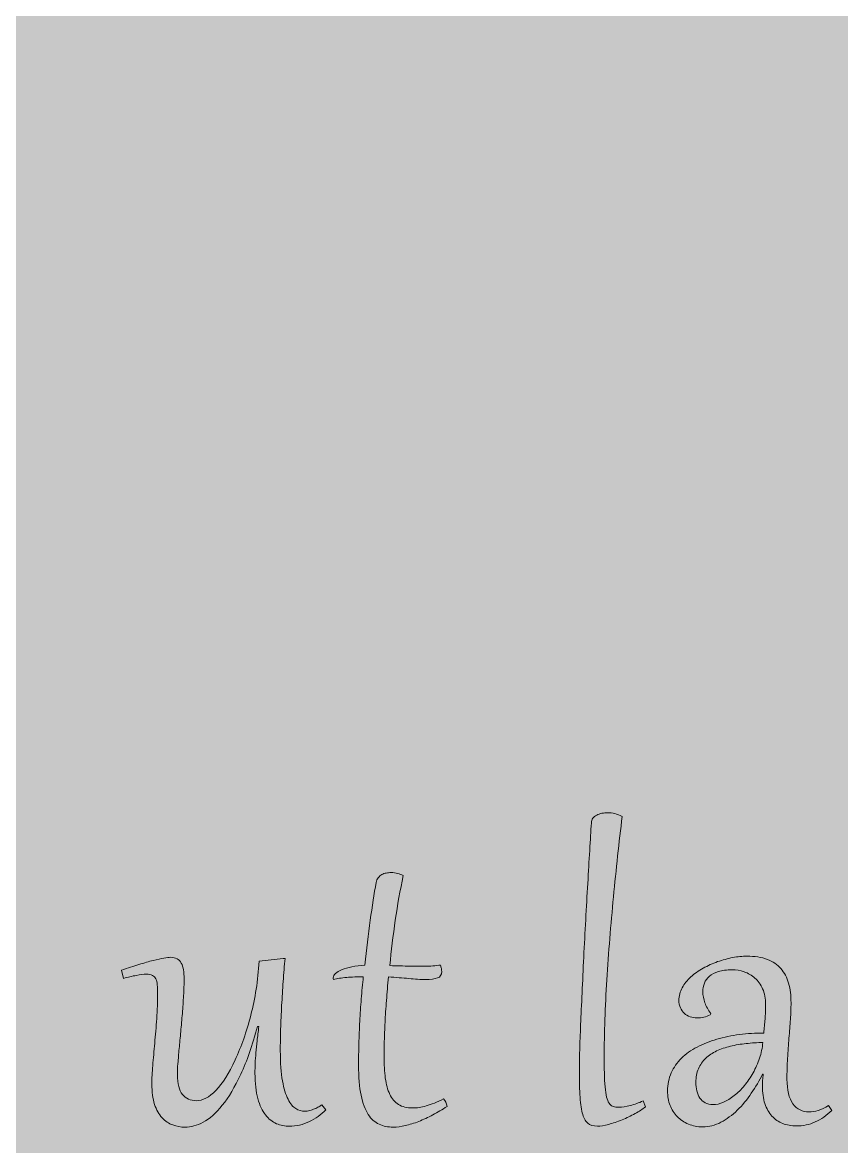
# Model space of a CAD drawing. Extents: x -4214 to -1795, y -2227 to -856.
# Drawn here: x -2441.2 to -2296, y -1740.8 to -1541.4 of the extents above; entities that cross this region are included whole.
import ezdxf

# ---------------------------------------------------------------- set-up
doc = ezdxf.new("R2010")
doc.units = 0
doc.header["$MEASUREMENT"] = 0
doc.layers.add('Layer 1', color=7, linetype='Continuous')

# ---------------------------------------------------------------- blocks, each defined once
blk = doc.blocks.new('block 14')
at = {"layer": 'Layer 1', "true_color": 0x2a3f49}
h = blk.add_hatch(color=149, dxfattribs=at)
h.dxf.hatch_style = 2
edge = h.paths.add_edge_path()
edge.add_spline(control_points=[(-2334.92, -1682.21), (-2335.19, -1684.5), (-2335.46, -1686.84), (-2335.72, -1689.23), (-2335.98, -1691.63), (-2336.23, -1694.06), (-2336.46, -1696.5), (-2336.7, -1698.96), (-2336.91, -1701.41), (-2337.12, -1703.89), (-2337.32, -1706.35), (-2337.49, -1708.79), (-2337.64, -1711.19), (-2337.79, -1713.58), (-2337.9, -1715.93), (-2337.98, -1718.24), (-2338.06, -1720.56), (-2338.1, -1722.77), (-2338.1, -1724.89), (-2338.1, -1726.22), (-2338.09, -1727.36), (-2338.05, -1728.31), (-2338.02, -1729.26), (-2337.97, -1730.07), (-2337.89, -1730.73), (-2337.82, -1731.39), (-2337.72, -1731.92), (-2337.59, -1732.32), (-2337.46, -1732.73), (-2337.3, -1733.03), (-2337.12, -1733.25), (-2336.93, -1733.46), (-2336.71, -1733.61), (-2336.45, -1733.68), (-2336.2, -1733.75), (-2335.9, -1733.79), (-2335.55, -1733.79), (-2334.9, -1733.79), (-2334.21, -1733.69), (-2333.46, -1733.5), (-2332.72, -1733.3), (-2331.96, -1733.03), (-2331.2, -1732.68), (-2331.2, -1732.68), (-2330.81, -1733.73), (-2330.81, -1733.73), (-2331.3, -1734.12), (-2331.91, -1734.52), (-2332.63, -1734.92), (-2333.37, -1735.32), (-2334.14, -1735.69), (-2334.94, -1736.03), (-2335.75, -1736.36), (-2336.54, -1736.63), (-2337.31, -1736.84), (-2338.08, -1737.05), (-2338.75, -1737.15), (-2339.31, -1737.15), (-2340.04, -1737.15), (-2340.61, -1736.97), (-2341.03, -1736.6), (-2341.46, -1736.23), (-2341.78, -1735.63), (-2342, -1734.8), (-2342.22, -1733.96), (-2342.36, -1732.88), (-2342.42, -1731.55), (-2342.48, -1730.21), (-2342.51, -1728.58), (-2342.51, -1726.66), (-2342.51, -1725.96), (-2342.49, -1724.97), (-2342.45, -1723.67), (-2342.41, -1722.38), (-2342.36, -1720.87), (-2342.28, -1719.15), (-2342.21, -1717.43), (-2342.12, -1715.55), (-2342.03, -1713.51), (-2341.94, -1711.47), (-2341.83, -1709.36), (-2341.73, -1707.18), (-2341.62, -1705), (-2341.51, -1702.8), (-2341.39, -1700.57), (-2341.26, -1698.35), (-2341.14, -1696.2), (-2341.02, -1694.13), (-2340.9, -1692.05), (-2340.79, -1690.1), (-2340.68, -1688.25), (-2340.57, -1686.42), (-2340.47, -1684.79), (-2340.38, -1683.39), (-2340.37, -1683.06), (-2340.27, -1682.78), (-2340.1, -1682.55), (-2339.92, -1682.31), (-2339.7, -1682.13), (-2339.42, -1681.98), (-2339.15, -1681.84), (-2338.84, -1681.74), (-2338.5, -1681.67), (-2338.15, -1681.6), (-2337.81, -1681.57), (-2337.46, -1681.57), (-2336.65, -1681.57), (-2335.81, -1681.79), (-2334.92, -1682.21)], knot_values=[0, 0, 0, 0, 1, 1, 1, 2, 2, 2, 3, 3, 3, 4, 4, 4, 5, 5, 5, 6, 6, 6, 7, 7, 7, 8, 8, 8, 9, 9, 9, 10, 10, 10, 11, 11, 11, 12, 12, 12, 13, 13, 13, 14, 14, 14, 15, 15, 15, 16, 16, 16, 17, 17, 17, 18, 18, 18, 19, 19, 19, 20, 20, 20, 21, 21, 21, 22, 22, 22, 23, 23, 23, 24, 24, 24, 25, 25, 25, 26, 26, 26, 27, 27, 27, 28, 28, 28, 29, 29, 29, 30, 30, 30, 31, 31, 31, 32, 32, 32, 33, 33, 33, 34, 34, 34, 35, 35, 35, 36, 36, 36, 36], degree=3, periodic=1)
h = blk.add_hatch(color=149, dxfattribs=at)
h.dxf.hatch_style = 2
edge = h.paths.add_edge_path()
edge.add_spline(control_points=[(-2373.72, -1692.73), (-2374.29, -1695.28), (-2374.76, -1697.92), (-2375.14, -1700.63), (-2375.53, -1703.35), (-2375.85, -1706.03), (-2376.12, -1708.68), (-2375.49, -1708.7), (-2374.88, -1708.72), (-2374.28, -1708.74), (-2373.68, -1708.75), (-2373.12, -1708.76), (-2372.61, -1708.78), (-2372.09, -1708.79), (-2371.62, -1708.8), (-2371.2, -1708.8), (-2370.77, -1708.8), (-2370.42, -1708.8), (-2370.14, -1708.8), (-2368.92, -1708.8), (-2367.92, -1708.72), (-2367.14, -1708.58), (-2367.07, -1708.81), (-2367.02, -1709.02), (-2366.98, -1709.2), (-2366.94, -1709.39), (-2366.92, -1709.56), (-2366.92, -1709.73), (-2366.92, -1710.32), (-2367.16, -1710.7), (-2367.65, -1710.87), (-2368.14, -1711.05), (-2368.85, -1711.14), (-2369.78, -1711.14), (-2370.66, -1711.14), (-2371.65, -1711.08), (-2372.75, -1710.97), (-2373.84, -1710.87), (-2375.04, -1710.77), (-2376.34, -1710.67), (-2376.49, -1712.11), (-2376.61, -1713.51), (-2376.71, -1714.87), (-2376.82, -1716.23), (-2376.9, -1717.52), (-2376.96, -1718.73), (-2377.02, -1719.94), (-2377.06, -1721.06), (-2377.09, -1722.09), (-2377.11, -1723.13), (-2377.13, -1724.02), (-2377.13, -1724.79), (-2377.13, -1726.23), (-2377.05, -1727.51), (-2376.91, -1728.63), (-2376.76, -1729.76), (-2376.5, -1730.72), (-2376.12, -1731.51), (-2375.74, -1732.29), (-2375.23, -1732.89), (-2374.57, -1733.31), (-2373.91, -1733.72), (-2373.08, -1733.93), (-2372.07, -1733.93), (-2371.35, -1733.93), (-2370.54, -1733.81), (-2369.65, -1733.55), (-2368.75, -1733.29), (-2367.74, -1732.88), (-2366.59, -1732.32), (-2366.23, -1732.68), (-2366.02, -1733.12), (-2365.97, -1733.65), (-2366.8, -1734.2), (-2367.64, -1734.7), (-2368.49, -1735.15), (-2369.33, -1735.6), (-2370.17, -1735.99), (-2370.98, -1736.31), (-2371.8, -1736.63), (-2372.59, -1736.88), (-2373.36, -1737.05), (-2374.13, -1737.23), (-2374.85, -1737.32), (-2375.54, -1737.32), (-2376.43, -1737.32), (-2377.26, -1737.15), (-2378, -1736.82), (-2378.75, -1736.49), (-2379.39, -1735.91), (-2379.94, -1735.07), (-2380.48, -1734.23), (-2380.9, -1733.1), (-2381.21, -1731.68), (-2381.51, -1730.25), (-2381.66, -1728.46), (-2381.66, -1726.28), (-2381.66, -1725.06), (-2381.64, -1723.8), (-2381.6, -1722.5), (-2381.56, -1721.21), (-2381.5, -1719.9), (-2381.44, -1718.56), (-2381.37, -1717.24), (-2381.28, -1715.91), (-2381.18, -1714.58), (-2381.07, -1713.25), (-2380.95, -1711.94), (-2380.81, -1710.65), (-2381.87, -1710.66), (-2382.86, -1710.71), (-2383.76, -1710.78), (-2384.67, -1710.86), (-2385.45, -1710.97), (-2386.09, -1711.14), (-2386.13, -1711.05), (-2386.15, -1710.96), (-2386.15, -1710.85), (-2386.15, -1710.57), (-2386.01, -1710.31), (-2385.74, -1710.06), (-2385.46, -1709.81), (-2385.08, -1709.58), (-2384.59, -1709.38), (-2384.1, -1709.18), (-2383.51, -1709.02), (-2382.83, -1708.88), (-2382.14, -1708.74), (-2381.39, -1708.65), (-2380.57, -1708.6), (-2380.26, -1705.79), (-2379.93, -1703.14), (-2379.58, -1700.64), (-2379.24, -1698.15), (-2378.89, -1695.92), (-2378.54, -1693.96), (-2378.47, -1693.61), (-2378.34, -1693.32), (-2378.17, -1693.09), (-2377.98, -1692.86), (-2377.77, -1692.68), (-2377.53, -1692.55), (-2377.29, -1692.41), (-2377.03, -1692.32), (-2376.74, -1692.26), (-2376.46, -1692.21), (-2376.19, -1692.19), (-2375.92, -1692.19), (-2375.47, -1692.19), (-2375.08, -1692.23), (-2374.72, -1692.33), (-2374.36, -1692.42), (-2374.03, -1692.56), (-2373.72, -1692.73)], knot_values=[0, 0, 0, 0, 1, 1, 1, 2, 2, 2, 3, 3, 3, 4, 4, 4, 5, 5, 5, 6, 6, 6, 7, 7, 7, 8, 8, 8, 9, 9, 9, 10, 10, 10, 11, 11, 11, 12, 12, 12, 13, 13, 13, 14, 14, 14, 15, 15, 15, 16, 16, 16, 17, 17, 17, 18, 18, 18, 19, 19, 19, 20, 20, 20, 21, 21, 21, 22, 22, 22, 23, 23, 23, 24, 24, 24, 25, 25, 25, 26, 26, 26, 27, 27, 27, 28, 28, 28, 29, 29, 29, 30, 30, 30, 31, 31, 31, 32, 32, 32, 33, 33, 33, 34, 34, 34, 35, 35, 35, 36, 36, 36, 37, 37, 37, 38, 38, 38, 39, 39, 39, 40, 40, 40, 41, 41, 41, 42, 42, 42, 43, 43, 43, 44, 44, 44, 45, 45, 45, 46, 46, 46, 47, 47, 47, 48, 48, 48, 49, 49, 49, 50, 50, 50, 51, 51, 51, 51], degree=3, periodic=1)
h = blk.add_hatch(color=149, dxfattribs=at)
h.dxf.hatch_style = 2
edge = h.paths.add_edge_path()
edge.add_spline(control_points=[(-2412.59, -1711.05), (-2412.59, -1711.97), (-2412.62, -1712.94), (-2412.68, -1713.99), (-2412.74, -1715.03), (-2412.81, -1716.08), (-2412.9, -1717.16), (-2412.99, -1718.23), (-2413.08, -1719.3), (-2413.18, -1720.37), (-2413.28, -1721.44), (-2413.38, -1722.44), (-2413.46, -1723.4), (-2413.55, -1724.35), (-2413.62, -1725.23), (-2413.69, -1726.03), (-2413.75, -1726.83), (-2413.78, -1727.49), (-2413.78, -1728.03), (-2413.78, -1729.63), (-2413.47, -1730.8), (-2412.87, -1731.54), (-2412.27, -1732.27), (-2411.46, -1732.64), (-2410.45, -1732.64), (-2409.31, -1732.64), (-2408.14, -1732.03), (-2406.95, -1730.8), (-2405.76, -1729.57), (-2404.61, -1727.77), (-2403.53, -1725.41), (-2402.44, -1723.05), (-2401.51, -1720.4), (-2400.75, -1717.45), (-2399.98, -1714.5), (-2399.49, -1711.32), (-2399.28, -1707.91), (-2399.28, -1707.91), (-2395.01, -1707.39), (-2395.01, -1707.39), (-2395.01, -1707.39), (-2394.68, -1707.41), (-2394.68, -1707.41), (-2394.81, -1708.68), (-2394.92, -1710.04), (-2395.02, -1711.47), (-2395.12, -1712.9), (-2395.21, -1714.32), (-2395.29, -1715.76), (-2395.37, -1717.19), (-2395.43, -1718.58), (-2395.47, -1719.96), (-2395.51, -1721.32), (-2395.53, -1722.59), (-2395.53, -1723.74), (-2395.53, -1725.93), (-2395.4, -1727.72), (-2395.15, -1729.11), (-2394.89, -1730.5), (-2394.56, -1731.59), (-2394.16, -1732.39), (-2393.76, -1733.19), (-2393.3, -1733.74), (-2392.78, -1734.04), (-2392.27, -1734.34), (-2391.75, -1734.5), (-2391.22, -1734.5), (-2390.91, -1734.5), (-2390.61, -1734.46), (-2390.3, -1734.37), (-2390, -1734.3), (-2389.72, -1734.2), (-2389.45, -1734.08), (-2389.18, -1733.97), (-2388.93, -1733.85), (-2388.71, -1733.71), (-2388.49, -1733.58), (-2388.3, -1733.46), (-2388.14, -1733.35), (-2388.14, -1733.35), (-2387.48, -1734.28), (-2387.48, -1734.28), (-2387.86, -1734.68), (-2388.31, -1735.06), (-2388.8, -1735.41), (-2389.3, -1735.77), (-2389.83, -1736.08), (-2390.38, -1736.34), (-2390.93, -1736.6), (-2391.5, -1736.81), (-2392.11, -1736.95), (-2392.71, -1737.1), (-2393.32, -1737.17), (-2393.94, -1737.17), (-2394.72, -1737.17), (-2395.47, -1737.02), (-2396.2, -1736.71), (-2396.94, -1736.4), (-2397.58, -1735.88), (-2398.15, -1735.16), (-2398.71, -1734.44), (-2399.17, -1733.47), (-2399.51, -1732.26), (-2399.85, -1731.05), (-2400.02, -1729.55), (-2400.02, -1727.75), (-2400.02, -1727.17), (-2400.01, -1726.59), (-2399.98, -1726), (-2399.96, -1725.41), (-2399.91, -1724.78), (-2399.86, -1724.12), (-2399.81, -1723.47), (-2399.74, -1722.76), (-2399.65, -1722), (-2399.56, -1721.24), (-2399.46, -1720.41), (-2399.34, -1719.49), (-2399.34, -1719.49), (-2399.56, -1719.45), (-2399.56, -1719.45), (-2400.47, -1722.82), (-2401.46, -1725.65), (-2402.53, -1727.93), (-2403.6, -1730.21), (-2404.69, -1732.05), (-2405.81, -1733.45), (-2406.93, -1734.85), (-2408.06, -1735.84), (-2409.19, -1736.44), (-2410.31, -1737.04), (-2411.39, -1737.33), (-2412.41, -1737.33), (-2413.17, -1737.33), (-2413.91, -1737.21), (-2414.61, -1736.94), (-2415.32, -1736.68), (-2415.94, -1736.25), (-2416.49, -1735.65), (-2417.04, -1735.06), (-2417.49, -1734.27), (-2417.82, -1733.29), (-2418.14, -1732.31), (-2418.31, -1731.1), (-2418.31, -1729.66), (-2418.31, -1728.72), (-2418.25, -1727.63), (-2418.15, -1726.39), (-2418.04, -1725.15), (-2417.92, -1723.83), (-2417.8, -1722.42), (-2417.67, -1721.02), (-2417.55, -1719.57), (-2417.44, -1718.07), (-2417.33, -1716.58), (-2417.28, -1715.1), (-2417.28, -1713.63), (-2417.28, -1713.04), (-2417.3, -1712.53), (-2417.34, -1712.1), (-2417.38, -1711.67), (-2417.47, -1711.31), (-2417.6, -1711.03), (-2417.74, -1710.75), (-2417.94, -1710.55), (-2418.2, -1710.41), (-2418.46, -1710.28), (-2418.82, -1710.21), (-2419.27, -1710.21), (-2419.73, -1710.21), (-2420.32, -1710.28), (-2421.06, -1710.41), (-2421.79, -1710.55), (-2422.56, -1710.73), (-2423.36, -1710.96), (-2423.36, -1710.96), (-2423.66, -1709.5), (-2423.66, -1709.5), (-2422.56, -1709.11), (-2421.54, -1708.78), (-2420.59, -1708.49), (-2419.65, -1708.2), (-2418.8, -1707.96), (-2418.06, -1707.77), (-2417.31, -1707.58), (-2416.68, -1707.44), (-2416.16, -1707.35), (-2415.65, -1707.25), (-2415.27, -1707.21), (-2415.03, -1707.21), (-2414.54, -1707.21), (-2414.15, -1707.3), (-2413.84, -1707.47), (-2413.53, -1707.64), (-2413.28, -1707.9), (-2413.09, -1708.24), (-2412.9, -1708.57), (-2412.77, -1708.97), (-2412.7, -1709.45), (-2412.63, -1709.91), (-2412.59, -1710.45), (-2412.59, -1711.05)], knot_values=[0, 0, 0, 0, 1, 1, 1, 2, 2, 2, 3, 3, 3, 4, 4, 4, 5, 5, 5, 6, 6, 6, 7, 7, 7, 8, 8, 8, 9, 9, 9, 10, 10, 10, 11, 11, 11, 12, 12, 12, 13, 13, 13, 14, 14, 14, 15, 15, 15, 16, 16, 16, 17, 17, 17, 18, 18, 18, 19, 19, 19, 20, 20, 20, 21, 21, 21, 22, 22, 22, 23, 23, 23, 24, 24, 24, 25, 25, 25, 26, 26, 26, 27, 27, 27, 28, 28, 28, 29, 29, 29, 30, 30, 30, 31, 31, 31, 32, 32, 32, 33, 33, 33, 34, 34, 34, 35, 35, 35, 36, 36, 36, 37, 37, 37, 38, 38, 38, 39, 39, 39, 40, 40, 40, 41, 41, 41, 42, 42, 42, 43, 43, 43, 44, 44, 44, 45, 45, 45, 46, 46, 46, 47, 47, 47, 48, 48, 48, 49, 49, 49, 50, 50, 50, 51, 51, 51, 52, 52, 52, 53, 53, 53, 54, 54, 54, 55, 55, 55, 56, 56, 56, 57, 57, 57, 58, 58, 58, 59, 59, 59, 60, 60, 60, 61, 61, 61, 62, 62, 62, 63, 63, 63, 64, 64, 64, 65, 65, 65, 66, 66, 66, 67, 67, 67, 67], degree=3, periodic=1)
h = blk.add_hatch(color=149, dxfattribs=at)
h.dxf.hatch_style = 2
edge = h.paths.add_edge_path()
edge.add_spline(control_points=[(-2309.49, -1715.56), (-2309.49, -1714.5), (-2309.66, -1713.59), (-2310.01, -1712.8), (-2310.36, -1712.03), (-2310.82, -1711.39), (-2311.38, -1710.89), (-2311.95, -1710.4), (-2312.58, -1710.03), (-2313.29, -1709.78), (-2314.01, -1709.54), (-2314.72, -1709.43), (-2315.43, -1709.43), (-2316.38, -1709.43), (-2317.19, -1709.52), (-2317.85, -1709.73), (-2318.5, -1709.93), (-2319.04, -1710.2), (-2319.45, -1710.55), (-2319.86, -1710.9), (-2320.15, -1711.31), (-2320.33, -1711.79), (-2320.52, -1712.27), (-2320.61, -1712.78), (-2320.61, -1713.33), (-2320.61, -1713.98), (-2320.49, -1714.62), (-2320.25, -1715.27), (-2320.02, -1715.93), (-2319.67, -1716.56), (-2319.22, -1717.18), (-2319.22, -1717.18), (-2319.3, -1717.4), (-2319.3, -1717.4), (-2320.06, -1717.78), (-2320.83, -1717.96), (-2321.61, -1717.96), (-2322.07, -1717.96), (-2322.49, -1717.89), (-2322.89, -1717.75), (-2323.29, -1717.61), (-2323.63, -1717.41), (-2323.92, -1717.14), (-2324.21, -1716.87), (-2324.44, -1716.54), (-2324.6, -1716.15), (-2324.77, -1715.76), (-2324.86, -1715.32), (-2324.86, -1714.84), (-2324.86, -1714.05), (-2324.66, -1713.3), (-2324.28, -1712.6), (-2323.9, -1711.91), (-2323.39, -1711.27), (-2322.76, -1710.69), (-2322.13, -1710.12), (-2321.4, -1709.6), (-2320.56, -1709.14), (-2319.73, -1708.68), (-2318.88, -1708.3), (-2317.99, -1707.98), (-2317.1, -1707.67), (-2316.21, -1707.43), (-2315.32, -1707.26), (-2314.43, -1707.09), (-2313.6, -1707.01), (-2312.83, -1707.01), (-2311.42, -1707.01), (-2310.22, -1707.19), (-2309.22, -1707.57), (-2308.22, -1707.95), (-2307.4, -1708.49), (-2306.78, -1709.21), (-2306.16, -1709.93), (-2305.7, -1710.8), (-2305.41, -1711.82), (-2305.12, -1712.84), (-2304.98, -1714), (-2304.98, -1715.28), (-2304.98, -1716.17), (-2305.02, -1717.15), (-2305.09, -1718.21), (-2305.16, -1719.27), (-2305.25, -1720.38), (-2305.34, -1721.54), (-2305.44, -1722.7), (-2305.52, -1723.9), (-2305.59, -1725.13), (-2305.67, -1726.37), (-2305.7, -1727.6), (-2305.7, -1728.82), (-2305.7, -1730.75), (-2305.34, -1732.2), (-2304.63, -1733.18), (-2303.91, -1734.15), (-2302.97, -1734.64), (-2301.8, -1734.64), (-2300.76, -1734.64), (-2299.61, -1734.26), (-2298.33, -1733.49), (-2298.33, -1733.49), (-2297.75, -1734.35), (-2297.75, -1734.35), (-2298.65, -1735.25), (-2299.63, -1735.94), (-2300.69, -1736.41), (-2301.75, -1736.88), (-2302.86, -1737.11), (-2304.03, -1737.11), (-2304.91, -1737.11), (-2305.71, -1736.96), (-2306.45, -1736.67), (-2307.19, -1736.38), (-2307.82, -1735.94), (-2308.36, -1735.35), (-2308.9, -1734.77), (-2309.31, -1734.03), (-2309.61, -1733.15), (-2309.91, -1732.26), (-2310.05, -1731.24), (-2310.05, -1730.06), (-2310.05, -1729.72), (-2310.04, -1729.37), (-2310.02, -1729.02), (-2310, -1728.67), (-2309.96, -1728.3), (-2309.89, -1727.91), (-2309.89, -1727.91), (-2310.01, -1727.91), (-2310.01, -1727.91), (-2310.59, -1729.06), (-2311.26, -1730.2), (-2312.02, -1731.32), (-2312.77, -1732.44), (-2313.61, -1733.45), (-2314.51, -1734.32), (-2315.42, -1735.2), (-2316.39, -1735.92), (-2317.41, -1736.46), (-2318.44, -1737.01), (-2319.52, -1737.28), (-2320.65, -1737.28), (-2321.57, -1737.28), (-2322.42, -1737.11), (-2323.18, -1736.79), (-2323.95, -1736.47), (-2324.6, -1736.03), (-2325.15, -1735.46), (-2325.69, -1734.9), (-2326.11, -1734.23), (-2326.42, -1733.46), (-2326.72, -1732.69), (-2326.87, -1731.84), (-2326.87, -1730.93), (-2326.87, -1729.75), (-2326.65, -1728.68), (-2326.21, -1727.71), (-2325.78, -1726.74), (-2325.18, -1725.88), (-2324.4, -1725.11), (-2323.63, -1724.34), (-2322.71, -1723.68), (-2321.63, -1723.13), (-2320.56, -1722.57), (-2319.39, -1722.11), (-2318.13, -1721.74), (-2316.87, -1721.37), (-2315.53, -1721.09), (-2314.12, -1720.91), (-2312.71, -1720.73), (-2311.27, -1720.64), (-2309.81, -1720.64), (-2309.72, -1719.79), (-2309.64, -1718.97), (-2309.58, -1718.19), (-2309.52, -1717.39), (-2309.49, -1716.52), (-2309.49, -1715.56)], knot_values=[0, 0, 0, 0, 1, 1, 1, 2, 2, 2, 3, 3, 3, 4, 4, 4, 5, 5, 5, 6, 6, 6, 7, 7, 7, 8, 8, 8, 9, 9, 9, 10, 10, 10, 11, 11, 11, 12, 12, 12, 13, 13, 13, 14, 14, 14, 15, 15, 15, 16, 16, 16, 17, 17, 17, 18, 18, 18, 19, 19, 19, 20, 20, 20, 21, 21, 21, 22, 22, 22, 23, 23, 23, 24, 24, 24, 25, 25, 25, 26, 26, 26, 27, 27, 27, 28, 28, 28, 29, 29, 29, 30, 30, 30, 31, 31, 31, 32, 32, 32, 33, 33, 33, 34, 34, 34, 35, 35, 35, 36, 36, 36, 37, 37, 37, 38, 38, 38, 39, 39, 39, 40, 40, 40, 41, 41, 41, 42, 42, 42, 43, 43, 43, 44, 44, 44, 45, 45, 45, 46, 46, 46, 47, 47, 47, 48, 48, 48, 49, 49, 49, 50, 50, 50, 51, 51, 51, 52, 52, 52, 53, 53, 53, 54, 54, 54, 55, 55, 55, 56, 56, 56, 57, 57, 57, 58, 58, 58, 59, 59, 59, 59], degree=3, periodic=1)
edge = h.paths.add_edge_path()
edge.add_spline(control_points=[(-2321.85, -1729.4), (-2321.85, -1729.92), (-2321.8, -1730.43), (-2321.68, -1730.9), (-2321.57, -1731.38), (-2321.39, -1731.8), (-2321.14, -1732.16), (-2320.89, -1732.52), (-2320.57, -1732.81), (-2320.19, -1733.02), (-2319.81, -1733.22), (-2319.35, -1733.33), (-2318.81, -1733.33), (-2318.21, -1733.33), (-2317.59, -1733.19), (-2316.94, -1732.9), (-2316.3, -1732.62), (-2315.66, -1732.23), (-2315.04, -1731.74), (-2314.41, -1731.24), (-2313.82, -1730.65), (-2313.25, -1729.96), (-2312.68, -1729.26), (-2312.16, -1728.51), (-2311.7, -1727.69), (-2311.25, -1726.87), (-2310.87, -1726.01), (-2310.57, -1725.1), (-2310.26, -1724.2), (-2310.07, -1723.26), (-2309.97, -1722.31), (-2310.97, -1722.34), (-2311.95, -1722.4), (-2312.93, -1722.5), (-2313.91, -1722.6), (-2314.84, -1722.76), (-2315.72, -1722.98), (-2316.6, -1723.19), (-2317.42, -1723.47), (-2318.17, -1723.82), (-2318.92, -1724.17), (-2319.57, -1724.61), (-2320.11, -1725.12), (-2320.66, -1725.64), (-2321.08, -1726.25), (-2321.39, -1726.96), (-2321.7, -1727.66), (-2321.85, -1728.48), (-2321.85, -1729.4)], knot_values=[0, 0, 0, 0, 1, 1, 1, 2, 2, 2, 3, 3, 3, 4, 4, 4, 5, 5, 5, 6, 6, 6, 7, 7, 7, 8, 8, 8, 9, 9, 9, 10, 10, 10, 11, 11, 11, 12, 12, 12, 13, 13, 13, 14, 14, 14, 15, 15, 15, 16, 16, 16, 16], degree=3, periodic=1)
at = {"layer": 'Layer 1', "lineweight": 0}
for points, knots in [([(-2334.92, -1682.21), (-2335.19, -1684.5), (-2335.46, -1686.84), (-2335.72, -1689.23), (-2335.98, -1691.63), (-2336.23, -1694.06), (-2336.46, -1696.5), (-2336.7, -1698.96), (-2336.91, -1701.41), (-2337.12, -1703.89), (-2337.32, -1706.35), (-2337.49, -1708.79), (-2337.64, -1711.19), (-2337.79, -1713.58), (-2337.9, -1715.93), (-2337.98, -1718.24), (-2338.06, -1720.56), (-2338.1, -1722.77), (-2338.1, -1724.89), (-2338.1, -1726.22), (-2338.09, -1727.36), (-2338.05, -1728.31), (-2338.02, -1729.26), (-2337.97, -1730.07), (-2337.89, -1730.73), (-2337.82, -1731.39), (-2337.72, -1731.92), (-2337.59, -1732.32), (-2337.46, -1732.73), (-2337.3, -1733.03), (-2337.12, -1733.25), (-2336.93, -1733.46), (-2336.71, -1733.61), (-2336.45, -1733.68), (-2336.2, -1733.75), (-2335.9, -1733.79), (-2335.55, -1733.79), (-2334.9, -1733.79), (-2334.21, -1733.69), (-2333.46, -1733.5), (-2332.72, -1733.3), (-2331.96, -1733.03), (-2331.2, -1732.68), (-2331.2, -1732.68), (-2330.81, -1733.73), (-2330.81, -1733.73), (-2331.3, -1734.12), (-2331.91, -1734.52), (-2332.63, -1734.92), (-2333.37, -1735.32), (-2334.14, -1735.69), (-2334.94, -1736.03), (-2335.75, -1736.36), (-2336.54, -1736.63), (-2337.31, -1736.84), (-2338.08, -1737.05), (-2338.75, -1737.15), (-2339.31, -1737.15), (-2340.04, -1737.15), (-2340.61, -1736.97), (-2341.03, -1736.6), (-2341.46, -1736.23), (-2341.78, -1735.63), (-2342, -1734.8), (-2342.22, -1733.96), (-2342.36, -1732.88), (-2342.42, -1731.55), (-2342.48, -1730.21), (-2342.51, -1728.58), (-2342.51, -1726.66), (-2342.51, -1725.96), (-2342.49, -1724.97), (-2342.45, -1723.67), (-2342.41, -1722.38), (-2342.36, -1720.87), (-2342.28, -1719.15), (-2342.21, -1717.43), (-2342.12, -1715.55), (-2342.03, -1713.51), (-2341.94, -1711.47), (-2341.83, -1709.36), (-2341.73, -1707.18), (-2341.62, -1705), (-2341.51, -1702.8), (-2341.39, -1700.57), (-2341.26, -1698.35), (-2341.14, -1696.2), (-2341.02, -1694.13), (-2340.9, -1692.05), (-2340.79, -1690.1), (-2340.68, -1688.25), (-2340.57, -1686.42), (-2340.47, -1684.79), (-2340.38, -1683.39), (-2340.37, -1683.06), (-2340.27, -1682.78), (-2340.1, -1682.55), (-2339.92, -1682.31), (-2339.7, -1682.13), (-2339.42, -1681.98), (-2339.15, -1681.84), (-2338.84, -1681.74), (-2338.5, -1681.67), (-2338.15, -1681.6), (-2337.81, -1681.57), (-2337.46, -1681.57), (-2336.65, -1681.57), (-2335.81, -1681.79), (-2334.92, -1682.21)], [0, 0, 0, 0, 1, 1, 1, 2, 2, 2, 3, 3, 3, 4, 4, 4, 5, 5, 5, 6, 6, 6, 7, 7, 7, 8, 8, 8, 9, 9, 9, 10, 10, 10, 11, 11, 11, 12, 12, 12, 13, 13, 13, 14, 14, 14, 15, 15, 15, 16, 16, 16, 17, 17, 17, 18, 18, 18, 19, 19, 19, 20, 20, 20, 21, 21, 21, 22, 22, 22, 23, 23, 23, 24, 24, 24, 25, 25, 25, 26, 26, 26, 27, 27, 27, 28, 28, 28, 29, 29, 29, 30, 30, 30, 31, 31, 31, 32, 32, 32, 33, 33, 33, 34, 34, 34, 35, 35, 35, 36, 36, 36, 36]), ([(-2373.72, -1692.73), (-2374.29, -1695.28), (-2374.76, -1697.92), (-2375.14, -1700.63), (-2375.53, -1703.35), (-2375.85, -1706.03), (-2376.12, -1708.68), (-2375.49, -1708.7), (-2374.88, -1708.72), (-2374.28, -1708.74), (-2373.68, -1708.75), (-2373.12, -1708.76), (-2372.61, -1708.78), (-2372.09, -1708.79), (-2371.62, -1708.8), (-2371.2, -1708.8), (-2370.77, -1708.8), (-2370.42, -1708.8), (-2370.14, -1708.8), (-2368.92, -1708.8), (-2367.92, -1708.72), (-2367.14, -1708.58), (-2367.07, -1708.81), (-2367.02, -1709.02), (-2366.98, -1709.2), (-2366.94, -1709.39), (-2366.92, -1709.56), (-2366.92, -1709.73), (-2366.92, -1710.32), (-2367.16, -1710.7), (-2367.65, -1710.87), (-2368.14, -1711.05), (-2368.85, -1711.14), (-2369.78, -1711.14), (-2370.66, -1711.14), (-2371.65, -1711.08), (-2372.75, -1710.97), (-2373.84, -1710.87), (-2375.04, -1710.77), (-2376.34, -1710.67), (-2376.49, -1712.11), (-2376.61, -1713.51), (-2376.71, -1714.87), (-2376.82, -1716.23), (-2376.9, -1717.52), (-2376.96, -1718.73), (-2377.02, -1719.94), (-2377.06, -1721.06), (-2377.09, -1722.09), (-2377.11, -1723.13), (-2377.13, -1724.02), (-2377.13, -1724.79), (-2377.13, -1726.23), (-2377.05, -1727.51), (-2376.91, -1728.63), (-2376.76, -1729.76), (-2376.5, -1730.72), (-2376.12, -1731.51), (-2375.74, -1732.29), (-2375.23, -1732.89), (-2374.57, -1733.31), (-2373.91, -1733.72), (-2373.08, -1733.93), (-2372.07, -1733.93), (-2371.35, -1733.93), (-2370.54, -1733.81), (-2369.65, -1733.55), (-2368.75, -1733.29), (-2367.74, -1732.88), (-2366.59, -1732.32), (-2366.23, -1732.68), (-2366.02, -1733.12), (-2365.97, -1733.65), (-2366.8, -1734.2), (-2367.64, -1734.7), (-2368.49, -1735.15), (-2369.33, -1735.6), (-2370.17, -1735.99), (-2370.98, -1736.31), (-2371.8, -1736.63), (-2372.59, -1736.88), (-2373.36, -1737.05), (-2374.13, -1737.23), (-2374.85, -1737.32), (-2375.54, -1737.32), (-2376.43, -1737.32), (-2377.26, -1737.15), (-2378, -1736.82), (-2378.75, -1736.49), (-2379.39, -1735.91), (-2379.94, -1735.07), (-2380.48, -1734.23), (-2380.9, -1733.1), (-2381.21, -1731.68), (-2381.51, -1730.25), (-2381.66, -1728.46), (-2381.66, -1726.28), (-2381.66, -1725.06), (-2381.64, -1723.8), (-2381.6, -1722.5), (-2381.56, -1721.21), (-2381.5, -1719.9), (-2381.44, -1718.56), (-2381.37, -1717.24), (-2381.28, -1715.91), (-2381.18, -1714.58), (-2381.07, -1713.25), (-2380.95, -1711.94), (-2380.81, -1710.65), (-2381.87, -1710.66), (-2382.86, -1710.71), (-2383.76, -1710.78), (-2384.67, -1710.86), (-2385.45, -1710.97), (-2386.09, -1711.14), (-2386.13, -1711.05), (-2386.15, -1710.96), (-2386.15, -1710.85), (-2386.15, -1710.57), (-2386.01, -1710.31), (-2385.74, -1710.06), (-2385.46, -1709.81), (-2385.08, -1709.58), (-2384.59, -1709.38), (-2384.1, -1709.18), (-2383.51, -1709.02), (-2382.83, -1708.88), (-2382.14, -1708.74), (-2381.39, -1708.65), (-2380.57, -1708.6), (-2380.26, -1705.79), (-2379.93, -1703.14), (-2379.58, -1700.64), (-2379.24, -1698.15), (-2378.89, -1695.92), (-2378.54, -1693.96), (-2378.47, -1693.61), (-2378.34, -1693.32), (-2378.17, -1693.09), (-2377.98, -1692.86), (-2377.77, -1692.68), (-2377.53, -1692.55), (-2377.29, -1692.41), (-2377.03, -1692.32), (-2376.74, -1692.26), (-2376.46, -1692.21), (-2376.19, -1692.19), (-2375.92, -1692.19), (-2375.47, -1692.19), (-2375.08, -1692.23), (-2374.72, -1692.33), (-2374.36, -1692.42), (-2374.03, -1692.56), (-2373.72, -1692.73)], [0, 0, 0, 0, 1, 1, 1, 2, 2, 2, 3, 3, 3, 4, 4, 4, 5, 5, 5, 6, 6, 6, 7, 7, 7, 8, 8, 8, 9, 9, 9, 10, 10, 10, 11, 11, 11, 12, 12, 12, 13, 13, 13, 14, 14, 14, 15, 15, 15, 16, 16, 16, 17, 17, 17, 18, 18, 18, 19, 19, 19, 20, 20, 20, 21, 21, 21, 22, 22, 22, 23, 23, 23, 24, 24, 24, 25, 25, 25, 26, 26, 26, 27, 27, 27, 28, 28, 28, 29, 29, 29, 30, 30, 30, 31, 31, 31, 32, 32, 32, 33, 33, 33, 34, 34, 34, 35, 35, 35, 36, 36, 36, 37, 37, 37, 38, 38, 38, 39, 39, 39, 40, 40, 40, 41, 41, 41, 42, 42, 42, 43, 43, 43, 44, 44, 44, 45, 45, 45, 46, 46, 46, 47, 47, 47, 48, 48, 48, 49, 49, 49, 50, 50, 50, 51, 51, 51, 51]), ([(-2412.59, -1711.05), (-2412.59, -1711.97), (-2412.62, -1712.94), (-2412.68, -1713.99), (-2412.74, -1715.03), (-2412.81, -1716.08), (-2412.9, -1717.16), (-2412.99, -1718.23), (-2413.08, -1719.3), (-2413.18, -1720.37), (-2413.28, -1721.44), (-2413.38, -1722.44), (-2413.46, -1723.4), (-2413.55, -1724.35), (-2413.62, -1725.23), (-2413.69, -1726.03), (-2413.75, -1726.83), (-2413.78, -1727.49), (-2413.78, -1728.03), (-2413.78, -1729.63), (-2413.47, -1730.8), (-2412.87, -1731.54), (-2412.27, -1732.27), (-2411.46, -1732.64), (-2410.45, -1732.64), (-2409.31, -1732.64), (-2408.14, -1732.03), (-2406.95, -1730.8), (-2405.76, -1729.57), (-2404.61, -1727.77), (-2403.53, -1725.41), (-2402.44, -1723.05), (-2401.51, -1720.4), (-2400.75, -1717.45), (-2399.98, -1714.5), (-2399.49, -1711.32), (-2399.28, -1707.91), (-2399.28, -1707.91), (-2395.01, -1707.39), (-2395.01, -1707.39), (-2395.01, -1707.39), (-2394.68, -1707.41), (-2394.68, -1707.41), (-2394.81, -1708.68), (-2394.92, -1710.04), (-2395.02, -1711.47), (-2395.12, -1712.9), (-2395.21, -1714.32), (-2395.29, -1715.76), (-2395.37, -1717.19), (-2395.43, -1718.58), (-2395.47, -1719.96), (-2395.51, -1721.32), (-2395.53, -1722.59), (-2395.53, -1723.74), (-2395.53, -1725.93), (-2395.4, -1727.72), (-2395.15, -1729.11), (-2394.89, -1730.5), (-2394.56, -1731.59), (-2394.16, -1732.39), (-2393.76, -1733.19), (-2393.3, -1733.74), (-2392.78, -1734.04), (-2392.27, -1734.34), (-2391.75, -1734.5), (-2391.22, -1734.5), (-2390.91, -1734.5), (-2390.61, -1734.46), (-2390.3, -1734.37), (-2390, -1734.3), (-2389.72, -1734.2), (-2389.45, -1734.08), (-2389.18, -1733.97), (-2388.93, -1733.85), (-2388.71, -1733.71), (-2388.49, -1733.58), (-2388.3, -1733.46), (-2388.14, -1733.35), (-2388.14, -1733.35), (-2387.48, -1734.28), (-2387.48, -1734.28), (-2387.86, -1734.68), (-2388.31, -1735.06), (-2388.8, -1735.41), (-2389.3, -1735.77), (-2389.83, -1736.08), (-2390.38, -1736.34), (-2390.93, -1736.6), (-2391.5, -1736.81), (-2392.11, -1736.95), (-2392.71, -1737.1), (-2393.32, -1737.17), (-2393.94, -1737.17), (-2394.72, -1737.17), (-2395.47, -1737.02), (-2396.2, -1736.71), (-2396.94, -1736.4), (-2397.58, -1735.88), (-2398.15, -1735.16), (-2398.71, -1734.44), (-2399.17, -1733.47), (-2399.51, -1732.26), (-2399.85, -1731.05), (-2400.02, -1729.55), (-2400.02, -1727.75), (-2400.02, -1727.17), (-2400.01, -1726.59), (-2399.98, -1726), (-2399.96, -1725.41), (-2399.91, -1724.78), (-2399.86, -1724.12), (-2399.81, -1723.47), (-2399.74, -1722.76), (-2399.65, -1722), (-2399.56, -1721.24), (-2399.46, -1720.41), (-2399.34, -1719.49), (-2399.34, -1719.49), (-2399.56, -1719.45), (-2399.56, -1719.45), (-2400.47, -1722.82), (-2401.46, -1725.65), (-2402.53, -1727.93), (-2403.6, -1730.21), (-2404.69, -1732.05), (-2405.81, -1733.45), (-2406.93, -1734.85), (-2408.06, -1735.84), (-2409.19, -1736.44), (-2410.31, -1737.04), (-2411.39, -1737.33), (-2412.41, -1737.33), (-2413.17, -1737.33), (-2413.91, -1737.21), (-2414.61, -1736.94), (-2415.32, -1736.68), (-2415.94, -1736.25), (-2416.49, -1735.65), (-2417.04, -1735.06), (-2417.49, -1734.27), (-2417.82, -1733.29), (-2418.14, -1732.31), (-2418.31, -1731.1), (-2418.31, -1729.66), (-2418.31, -1728.72), (-2418.25, -1727.63), (-2418.15, -1726.39), (-2418.04, -1725.15), (-2417.92, -1723.83), (-2417.8, -1722.42), (-2417.67, -1721.02), (-2417.55, -1719.57), (-2417.44, -1718.07), (-2417.33, -1716.58), (-2417.28, -1715.1), (-2417.28, -1713.63), (-2417.28, -1713.04), (-2417.3, -1712.53), (-2417.34, -1712.1), (-2417.38, -1711.67), (-2417.47, -1711.31), (-2417.6, -1711.03), (-2417.74, -1710.75), (-2417.94, -1710.55), (-2418.2, -1710.41), (-2418.46, -1710.28), (-2418.82, -1710.21), (-2419.27, -1710.21), (-2419.73, -1710.21), (-2420.32, -1710.28), (-2421.06, -1710.41), (-2421.79, -1710.55), (-2422.56, -1710.73), (-2423.36, -1710.96), (-2423.36, -1710.96), (-2423.66, -1709.5), (-2423.66, -1709.5), (-2422.56, -1709.11), (-2421.54, -1708.78), (-2420.59, -1708.49), (-2419.65, -1708.2), (-2418.8, -1707.96), (-2418.06, -1707.77), (-2417.31, -1707.58), (-2416.68, -1707.44), (-2416.16, -1707.35), (-2415.65, -1707.25), (-2415.27, -1707.21), (-2415.03, -1707.21), (-2414.54, -1707.21), (-2414.15, -1707.3), (-2413.84, -1707.47), (-2413.53, -1707.64), (-2413.28, -1707.9), (-2413.09, -1708.24), (-2412.9, -1708.57), (-2412.77, -1708.97), (-2412.7, -1709.45), (-2412.63, -1709.91), (-2412.59, -1710.45), (-2412.59, -1711.05)], [0, 0, 0, 0, 1, 1, 1, 2, 2, 2, 3, 3, 3, 4, 4, 4, 5, 5, 5, 6, 6, 6, 7, 7, 7, 8, 8, 8, 9, 9, 9, 10, 10, 10, 11, 11, 11, 12, 12, 12, 13, 13, 13, 14, 14, 14, 15, 15, 15, 16, 16, 16, 17, 17, 17, 18, 18, 18, 19, 19, 19, 20, 20, 20, 21, 21, 21, 22, 22, 22, 23, 23, 23, 24, 24, 24, 25, 25, 25, 26, 26, 26, 27, 27, 27, 28, 28, 28, 29, 29, 29, 30, 30, 30, 31, 31, 31, 32, 32, 32, 33, 33, 33, 34, 34, 34, 35, 35, 35, 36, 36, 36, 37, 37, 37, 38, 38, 38, 39, 39, 39, 40, 40, 40, 41, 41, 41, 42, 42, 42, 43, 43, 43, 44, 44, 44, 45, 45, 45, 46, 46, 46, 47, 47, 47, 48, 48, 48, 49, 49, 49, 50, 50, 50, 51, 51, 51, 52, 52, 52, 53, 53, 53, 54, 54, 54, 55, 55, 55, 56, 56, 56, 57, 57, 57, 58, 58, 58, 59, 59, 59, 60, 60, 60, 61, 61, 61, 62, 62, 62, 63, 63, 63, 64, 64, 64, 65, 65, 65, 66, 66, 66, 67, 67, 67, 67]), ([(-2309.49, -1715.56), (-2309.49, -1714.5), (-2309.66, -1713.59), (-2310.01, -1712.8), (-2310.36, -1712.03), (-2310.82, -1711.39), (-2311.38, -1710.89), (-2311.95, -1710.4), (-2312.58, -1710.03), (-2313.29, -1709.78), (-2314.01, -1709.54), (-2314.72, -1709.43), (-2315.43, -1709.43), (-2316.38, -1709.43), (-2317.19, -1709.52), (-2317.85, -1709.73), (-2318.5, -1709.93), (-2319.04, -1710.2), (-2319.45, -1710.55), (-2319.86, -1710.9), (-2320.15, -1711.31), (-2320.33, -1711.79), (-2320.52, -1712.27), (-2320.61, -1712.78), (-2320.61, -1713.33), (-2320.61, -1713.98), (-2320.49, -1714.62), (-2320.25, -1715.27), (-2320.02, -1715.93), (-2319.67, -1716.56), (-2319.22, -1717.18), (-2319.22, -1717.18), (-2319.3, -1717.4), (-2319.3, -1717.4), (-2320.06, -1717.78), (-2320.83, -1717.96), (-2321.61, -1717.96), (-2322.07, -1717.96), (-2322.49, -1717.89), (-2322.89, -1717.75), (-2323.29, -1717.61), (-2323.63, -1717.41), (-2323.92, -1717.14), (-2324.21, -1716.87), (-2324.44, -1716.54), (-2324.6, -1716.15), (-2324.77, -1715.76), (-2324.86, -1715.32), (-2324.86, -1714.84), (-2324.86, -1714.05), (-2324.66, -1713.3), (-2324.28, -1712.6), (-2323.9, -1711.91), (-2323.39, -1711.27), (-2322.76, -1710.69), (-2322.13, -1710.12), (-2321.4, -1709.6), (-2320.56, -1709.14), (-2319.73, -1708.68), (-2318.88, -1708.3), (-2317.99, -1707.98), (-2317.1, -1707.67), (-2316.21, -1707.43), (-2315.32, -1707.26), (-2314.43, -1707.09), (-2313.6, -1707.01), (-2312.83, -1707.01), (-2311.42, -1707.01), (-2310.22, -1707.19), (-2309.22, -1707.57), (-2308.22, -1707.95), (-2307.4, -1708.49), (-2306.78, -1709.21), (-2306.16, -1709.93), (-2305.7, -1710.8), (-2305.41, -1711.82), (-2305.12, -1712.84), (-2304.98, -1714), (-2304.98, -1715.28), (-2304.98, -1716.17), (-2305.02, -1717.15), (-2305.09, -1718.21), (-2305.16, -1719.27), (-2305.25, -1720.38), (-2305.34, -1721.54), (-2305.44, -1722.7), (-2305.52, -1723.9), (-2305.59, -1725.13), (-2305.67, -1726.37), (-2305.7, -1727.6), (-2305.7, -1728.82), (-2305.7, -1730.75), (-2305.34, -1732.2), (-2304.63, -1733.18), (-2303.91, -1734.15), (-2302.97, -1734.64), (-2301.8, -1734.64), (-2300.76, -1734.64), (-2299.61, -1734.26), (-2298.33, -1733.49), (-2298.33, -1733.49), (-2297.75, -1734.35), (-2297.75, -1734.35), (-2298.65, -1735.25), (-2299.63, -1735.94), (-2300.69, -1736.41), (-2301.75, -1736.88), (-2302.86, -1737.11), (-2304.03, -1737.11), (-2304.91, -1737.11), (-2305.71, -1736.96), (-2306.45, -1736.67), (-2307.19, -1736.38), (-2307.82, -1735.94), (-2308.36, -1735.35), (-2308.9, -1734.77), (-2309.31, -1734.03), (-2309.61, -1733.15), (-2309.91, -1732.26), (-2310.05, -1731.24), (-2310.05, -1730.06), (-2310.05, -1729.72), (-2310.04, -1729.37), (-2310.02, -1729.02), (-2310, -1728.67), (-2309.96, -1728.3), (-2309.89, -1727.91), (-2309.89, -1727.91), (-2310.01, -1727.91), (-2310.01, -1727.91), (-2310.59, -1729.06), (-2311.26, -1730.2), (-2312.02, -1731.32), (-2312.77, -1732.44), (-2313.61, -1733.45), (-2314.51, -1734.32), (-2315.42, -1735.2), (-2316.39, -1735.92), (-2317.41, -1736.46), (-2318.44, -1737.01), (-2319.52, -1737.28), (-2320.65, -1737.28), (-2321.57, -1737.28), (-2322.42, -1737.11), (-2323.18, -1736.79), (-2323.95, -1736.47), (-2324.6, -1736.03), (-2325.15, -1735.46), (-2325.69, -1734.9), (-2326.11, -1734.23), (-2326.42, -1733.46), (-2326.72, -1732.69), (-2326.87, -1731.84), (-2326.87, -1730.93), (-2326.87, -1729.75), (-2326.65, -1728.68), (-2326.21, -1727.71), (-2325.78, -1726.74), (-2325.18, -1725.88), (-2324.4, -1725.11), (-2323.63, -1724.34), (-2322.71, -1723.68), (-2321.63, -1723.13), (-2320.56, -1722.57), (-2319.39, -1722.11), (-2318.13, -1721.74), (-2316.87, -1721.37), (-2315.53, -1721.09), (-2314.12, -1720.91), (-2312.71, -1720.73), (-2311.27, -1720.64), (-2309.81, -1720.64), (-2309.72, -1719.79), (-2309.64, -1718.97), (-2309.58, -1718.19), (-2309.52, -1717.39), (-2309.49, -1716.52), (-2309.49, -1715.56)], [0, 0, 0, 0, 1, 1, 1, 2, 2, 2, 3, 3, 3, 4, 4, 4, 5, 5, 5, 6, 6, 6, 7, 7, 7, 8, 8, 8, 9, 9, 9, 10, 10, 10, 11, 11, 11, 12, 12, 12, 13, 13, 13, 14, 14, 14, 15, 15, 15, 16, 16, 16, 17, 17, 17, 18, 18, 18, 19, 19, 19, 20, 20, 20, 21, 21, 21, 22, 22, 22, 23, 23, 23, 24, 24, 24, 25, 25, 25, 26, 26, 26, 27, 27, 27, 28, 28, 28, 29, 29, 29, 30, 30, 30, 31, 31, 31, 32, 32, 32, 33, 33, 33, 34, 34, 34, 35, 35, 35, 36, 36, 36, 37, 37, 37, 38, 38, 38, 39, 39, 39, 40, 40, 40, 41, 41, 41, 42, 42, 42, 43, 43, 43, 44, 44, 44, 45, 45, 45, 46, 46, 46, 47, 47, 47, 48, 48, 48, 49, 49, 49, 50, 50, 50, 51, 51, 51, 52, 52, 52, 53, 53, 53, 54, 54, 54, 55, 55, 55, 56, 56, 56, 57, 57, 57, 58, 58, 58, 59, 59, 59, 59]), ([(-2321.85, -1729.4), (-2321.85, -1729.92), (-2321.8, -1730.43), (-2321.68, -1730.9), (-2321.57, -1731.38), (-2321.39, -1731.8), (-2321.14, -1732.16), (-2320.89, -1732.52), (-2320.57, -1732.81), (-2320.19, -1733.02), (-2319.81, -1733.22), (-2319.35, -1733.33), (-2318.81, -1733.33), (-2318.21, -1733.33), (-2317.59, -1733.19), (-2316.94, -1732.9), (-2316.3, -1732.62), (-2315.66, -1732.23), (-2315.04, -1731.74), (-2314.41, -1731.24), (-2313.82, -1730.65), (-2313.25, -1729.96), (-2312.68, -1729.26), (-2312.16, -1728.51), (-2311.7, -1727.69), (-2311.25, -1726.87), (-2310.87, -1726.01), (-2310.57, -1725.1), (-2310.26, -1724.2), (-2310.07, -1723.26), (-2309.97, -1722.31), (-2310.97, -1722.34), (-2311.95, -1722.4), (-2312.93, -1722.5), (-2313.91, -1722.6), (-2314.84, -1722.76), (-2315.72, -1722.98), (-2316.6, -1723.19), (-2317.42, -1723.47), (-2318.17, -1723.82), (-2318.92, -1724.17), (-2319.57, -1724.61), (-2320.11, -1725.12), (-2320.66, -1725.64), (-2321.08, -1726.25), (-2321.39, -1726.96), (-2321.7, -1727.66), (-2321.85, -1728.48), (-2321.85, -1729.4)], [0, 0, 0, 0, 1, 1, 1, 2, 2, 2, 3, 3, 3, 4, 4, 4, 5, 5, 5, 6, 6, 6, 7, 7, 7, 8, 8, 8, 9, 9, 9, 10, 10, 10, 11, 11, 11, 12, 12, 12, 13, 13, 13, 14, 14, 14, 15, 15, 15, 16, 16, 16, 16])]:
    blk.add_open_spline(points, degree=3, knots=knots, dxfattribs=at)
blk = doc.blocks.new('block 13')
at = {"layer": 'Layer 1'}
blk.add_blockref('block 14', (0, 0), dxfattribs=at)
blk = doc.blocks.new('block 3')
at = {"layer": 'Layer 1'}
blk.add_blockref('block 13', (0, 0), dxfattribs=at)
blk = doc.blocks.new('block 2')
at = {"layer": 'Layer 1', "true_color": 0xd1f7fe}
h = blk.add_hatch(color=7, dxfattribs=at)
h.dxf.hatch_style = 2
edge = h.paths.add_edge_path()
edge.add_spline(control_points=[(-1794.66, -1541.43), (-1798.65, -1538.41), (-1802.26, -1532.96), (-1802.26, -1532.96), (-1818.61, -1510.46), (-1812.96, -1476.79), (-1816.44, -1444.45), (-1820.97, -1402.43), (-1845.85, -1390.9), (-1845.85, -1390.9), (-1804.05, -1322.51), (-1892.29, -1300.54), (-1892.29, -1235.18), (-1892.29, -1185.07), (-1862.63, -1142.36), (-1862.63, -1091.81), (-1862.63, -1048.7), (-1902.17, -1036.97), (-1902.17, -1036.97), (-1867.4, -1000.37), (-1890.03, -934.19), (-1946.84, -934.19), (-2005.1, -934.19), (-2041.37, -964.4), (-2090.14, -964.4), (-2164.56, -964.4), (-2207.8, -887.5), (-2269.21, -938.66), (-2361.65, -869.93), (-2476.86, -966.12), (-2551.28, -966.12), (-2625.69, -966.12), (-2641.59, -875.56), (-2696.26, -901.1), (-2661.19, -910.16), (-2669.29, -950.94), (-2696.64, -950.94), (-2728.63, -950.94), (-2744.91, -917.99), (-2781.11, -917.99), (-2815.61, -917.99), (-2899.41, -972.27), (-2996.85, -864.27), (-2996.85, -864.27), (-2999.69, -861.05), (-3004.23, -855.72), (-3008.77, -861.05), (-3011.6, -864.27), (-3011.6, -864.27), (-3109.05, -972.27), (-3192.84, -917.99), (-3227.35, -917.99), (-3263.55, -917.99), (-3279.83, -950.94), (-3311.82, -950.94), (-3339.17, -950.94), (-3347.26, -910.16), (-3312.19, -901.1), (-3366.87, -875.56), (-3382.76, -966.12), (-3457.18, -966.12), (-3531.59, -966.12), (-3646.8, -869.93), (-3739.25, -938.66), (-3800.66, -887.5), (-3843.9, -964.4), (-3918.32, -964.4), (-3967.09, -964.4), (-4003.36, -934.19), (-4061.61, -934.19), (-4118.43, -934.19), (-4141.05, -1000.37), (-4106.29, -1036.97), (-4106.29, -1036.97), (-4145.83, -1048.7), (-4145.83, -1091.81), (-4145.83, -1142.36), (-4116.17, -1185.07), (-4116.17, -1235.18), (-4116.17, -1300.54), (-4204.41, -1322.51), (-4162.6, -1390.9), (-4162.6, -1390.9), (-4187.49, -1402.43), (-4192.02, -1444.45), (-4195.5, -1476.79), (-4189.85, -1510.46), (-4206.19, -1532.96), (-4206.19, -1532.96), (-4209.85, -1538.25), (-4213.8, -1541.43), (-4209.78, -1544.99), (-4206.19, -1549.9), (-4206.19, -1549.9), (-4189.85, -1572.4), (-4195.5, -1606.08), (-4192.02, -1638.41), (-4187.49, -1680.43), (-4162.6, -1691.96), (-4162.6, -1691.96), (-4204.41, -1760.35), (-4116.17, -1782.32), (-4116.17, -1847.68), (-4116.17, -1897.79), (-4145.83, -1940.5), (-4145.83, -1991.05), (-4145.83, -2034.16), (-4106.29, -2045.89), (-4106.29, -2045.89), (-4141.05, -2082.49), (-4118.43, -2148.67), (-4061.61, -2148.67), (-4003.36, -2148.67), (-3967.09, -2118.46), (-3918.32, -2118.46), (-3843.9, -2118.46), (-3800.66, -2195.36), (-3739.25, -2144.21), (-3646.8, -2212.93), (-3531.59, -2116.74), (-3457.18, -2116.74), (-3382.76, -2116.74), (-3366.87, -2207.3), (-3312.19, -2181.76), (-3347.26, -2172.7), (-3339.17, -2131.92), (-3311.82, -2131.92), (-3279.83, -2131.92), (-3263.55, -2164.87), (-3227.35, -2164.87), (-3192.84, -2164.87), (-3109.05, -2110.59), (-3011.6, -2218.59), (-3011.6, -2218.59), (-3008.77, -2221.81), (-3004.23, -2227.14), (-2999.69, -2221.81), (-2996.85, -2218.59), (-2996.85, -2218.59), (-2899.41, -2110.59), (-2815.61, -2164.87), (-2781.11, -2164.87), (-2744.91, -2164.87), (-2728.63, -2131.92), (-2696.64, -2131.92), (-2669.29, -2131.92), (-2661.19, -2172.7), (-2696.26, -2181.76), (-2641.59, -2207.3), (-2625.69, -2116.74), (-2551.28, -2116.74), (-2476.86, -2116.74), (-2361.65, -2212.93), (-2269.21, -2144.21), (-2207.8, -2195.36), (-2164.56, -2118.46), (-2090.14, -2118.46), (-2041.37, -2118.46), (-2005.1, -2148.67), (-1946.84, -2148.67), (-1890.03, -2148.67), (-1867.4, -2082.49), (-1902.17, -2045.89), (-1902.17, -2045.89), (-1862.63, -2034.16), (-1862.63, -1991.05), (-1862.63, -1940.5), (-1892.29, -1897.79), (-1892.29, -1847.68), (-1892.29, -1782.32), (-1804.05, -1760.35), (-1845.85, -1691.96), (-1845.85, -1691.96), (-1820.97, -1680.43), (-1816.44, -1638.41), (-1812.96, -1606.08), (-1818.61, -1572.4), (-1802.26, -1549.9), (-1802.26, -1549.9), (-1799.12, -1544.75), (-1794.66, -1541.43)], knot_values=[0, 0, 0, 0, 1, 1, 1, 2, 2, 2, 3, 3, 3, 4, 4, 4, 5, 5, 5, 6, 6, 6, 7, 7, 7, 8, 8, 8, 9, 9, 9, 10, 10, 10, 11, 11, 11, 12, 12, 12, 13, 13, 13, 14, 14, 14, 15, 15, 15, 16, 16, 16, 17, 17, 17, 18, 18, 18, 19, 19, 19, 20, 20, 20, 21, 21, 21, 22, 22, 22, 23, 23, 23, 24, 24, 24, 25, 25, 25, 26, 26, 26, 27, 27, 27, 28, 28, 28, 29, 29, 29, 30, 30, 30, 31, 31, 31, 32, 32, 32, 33, 33, 33, 34, 34, 34, 35, 35, 35, 36, 36, 36, 37, 37, 37, 38, 38, 38, 39, 39, 39, 40, 40, 40, 41, 41, 41, 42, 42, 42, 43, 43, 43, 44, 44, 44, 45, 45, 45, 46, 46, 46, 47, 47, 47, 48, 48, 48, 49, 49, 49, 50, 50, 50, 51, 51, 51, 52, 52, 52, 53, 53, 53, 54, 54, 54, 55, 55, 55, 56, 56, 56, 57, 57, 57, 58, 58, 58, 59, 59, 59, 60, 60, 60, 60], degree=3, periodic=1)
at = {"layer": 'Layer 1', "lineweight": 0}
blk.add_open_spline([(-1794.66, -1541.43), (-1798.65, -1538.41), (-1802.26, -1532.96), (-1802.26, -1532.96), (-1818.61, -1510.46), (-1812.96, -1476.79), (-1816.44, -1444.45), (-1820.97, -1402.43), (-1845.85, -1390.9), (-1845.85, -1390.9), (-1804.05, -1322.51), (-1892.29, -1300.54), (-1892.29, -1235.18), (-1892.29, -1185.07), (-1862.63, -1142.36), (-1862.63, -1091.81), (-1862.63, -1048.7), (-1902.17, -1036.97), (-1902.17, -1036.97), (-1867.4, -1000.37), (-1890.03, -934.19), (-1946.84, -934.19), (-2005.1, -934.19), (-2041.37, -964.4), (-2090.14, -964.4), (-2164.56, -964.4), (-2207.8, -887.5), (-2269.21, -938.66), (-2361.65, -869.93), (-2476.86, -966.12), (-2551.28, -966.12), (-2625.69, -966.12), (-2641.59, -875.56), (-2696.26, -901.1), (-2661.19, -910.16), (-2669.29, -950.94), (-2696.64, -950.94), (-2728.63, -950.94), (-2744.91, -917.99), (-2781.11, -917.99), (-2815.61, -917.99), (-2899.41, -972.27), (-2996.85, -864.27), (-2996.85, -864.27), (-2999.69, -861.05), (-3004.23, -855.72), (-3008.77, -861.05), (-3011.6, -864.27), (-3011.6, -864.27), (-3109.05, -972.27), (-3192.84, -917.99), (-3227.35, -917.99), (-3263.55, -917.99), (-3279.83, -950.94), (-3311.82, -950.94), (-3339.17, -950.94), (-3347.26, -910.16), (-3312.19, -901.1), (-3366.87, -875.56), (-3382.76, -966.12), (-3457.18, -966.12), (-3531.59, -966.12), (-3646.8, -869.93), (-3739.25, -938.66), (-3800.66, -887.5), (-3843.9, -964.4), (-3918.32, -964.4), (-3967.09, -964.4), (-4003.36, -934.19), (-4061.61, -934.19), (-4118.43, -934.19), (-4141.05, -1000.37), (-4106.29, -1036.97), (-4106.29, -1036.97), (-4145.83, -1048.7), (-4145.83, -1091.81), (-4145.83, -1142.36), (-4116.17, -1185.07), (-4116.17, -1235.18), (-4116.17, -1300.54), (-4204.41, -1322.51), (-4162.6, -1390.9), (-4162.6, -1390.9), (-4187.49, -1402.43), (-4192.02, -1444.45), (-4195.5, -1476.79), (-4189.85, -1510.46), (-4206.19, -1532.96), (-4206.19, -1532.96), (-4209.85, -1538.25), (-4213.8, -1541.43), (-4209.78, -1544.99), (-4206.19, -1549.9), (-4206.19, -1549.9), (-4189.85, -1572.4), (-4195.5, -1606.08), (-4192.02, -1638.41), (-4187.49, -1680.43), (-4162.6, -1691.96), (-4162.6, -1691.96), (-4204.41, -1760.35), (-4116.17, -1782.32), (-4116.17, -1847.68), (-4116.17, -1897.79), (-4145.83, -1940.5), (-4145.83, -1991.05), (-4145.83, -2034.16), (-4106.29, -2045.89), (-4106.29, -2045.89), (-4141.05, -2082.49), (-4118.43, -2148.67), (-4061.61, -2148.67), (-4003.36, -2148.67), (-3967.09, -2118.46), (-3918.32, -2118.46), (-3843.9, -2118.46), (-3800.66, -2195.36), (-3739.25, -2144.21), (-3646.8, -2212.93), (-3531.59, -2116.74), (-3457.18, -2116.74), (-3382.76, -2116.74), (-3366.87, -2207.3), (-3312.19, -2181.76), (-3347.26, -2172.7), (-3339.17, -2131.92), (-3311.82, -2131.92), (-3279.83, -2131.92), (-3263.55, -2164.87), (-3227.35, -2164.87), (-3192.84, -2164.87), (-3109.05, -2110.59), (-3011.6, -2218.59), (-3011.6, -2218.59), (-3008.77, -2221.81), (-3004.23, -2227.14), (-2999.69, -2221.81), (-2996.85, -2218.59), (-2996.85, -2218.59), (-2899.41, -2110.59), (-2815.61, -2164.87), (-2781.11, -2164.87), (-2744.91, -2164.87), (-2728.63, -2131.92), (-2696.64, -2131.92), (-2669.29, -2131.92), (-2661.19, -2172.7), (-2696.26, -2181.76), (-2641.59, -2207.3), (-2625.69, -2116.74), (-2551.28, -2116.74), (-2476.86, -2116.74), (-2361.65, -2212.93), (-2269.21, -2144.21), (-2207.8, -2195.36), (-2164.56, -2118.46), (-2090.14, -2118.46), (-2041.37, -2118.46), (-2005.1, -2148.67), (-1946.84, -2148.67), (-1890.03, -2148.67), (-1867.4, -2082.49), (-1902.17, -2045.89), (-1902.17, -2045.89), (-1862.63, -2034.16), (-1862.63, -1991.05), (-1862.63, -1940.5), (-1892.29, -1897.79), (-1892.29, -1847.68), (-1892.29, -1782.32), (-1804.05, -1760.35), (-1845.85, -1691.96), (-1845.85, -1691.96), (-1820.97, -1680.43), (-1816.44, -1638.41), (-1812.96, -1606.08), (-1818.61, -1572.4), (-1802.26, -1549.9), (-1802.26, -1549.9), (-1799.12, -1544.75), (-1794.66, -1541.43)], degree=3, knots=[0, 0, 0, 0, 1, 1, 1, 2, 2, 2, 3, 3, 3, 4, 4, 4, 5, 5, 5, 6, 6, 6, 7, 7, 7, 8, 8, 8, 9, 9, 9, 10, 10, 10, 11, 11, 11, 12, 12, 12, 13, 13, 13, 14, 14, 14, 15, 15, 15, 16, 16, 16, 17, 17, 17, 18, 18, 18, 19, 19, 19, 20, 20, 20, 21, 21, 21, 22, 22, 22, 23, 23, 23, 24, 24, 24, 25, 25, 25, 26, 26, 26, 27, 27, 27, 28, 28, 28, 29, 29, 29, 30, 30, 30, 31, 31, 31, 32, 32, 32, 33, 33, 33, 34, 34, 34, 35, 35, 35, 36, 36, 36, 37, 37, 37, 38, 38, 38, 39, 39, 39, 40, 40, 40, 41, 41, 41, 42, 42, 42, 43, 43, 43, 44, 44, 44, 45, 45, 45, 46, 46, 46, 47, 47, 47, 48, 48, 48, 49, 49, 49, 50, 50, 50, 51, 51, 51, 52, 52, 52, 53, 53, 53, 54, 54, 54, 55, 55, 55, 56, 56, 56, 57, 57, 57, 58, 58, 58, 59, 59, 59, 60, 60, 60, 60], dxfattribs=at)
at = {"layer": 'Layer 1'}
blk.add_blockref('block 3', (0, 0), dxfattribs=at)

msp = doc.modelspace()

# ---------------------------------------------------------------- block references
at = {"layer": 'Layer 1'}
msp.add_blockref('block 2', (0, 0), dxfattribs=at)

doc.saveas('drawing.dxf')
